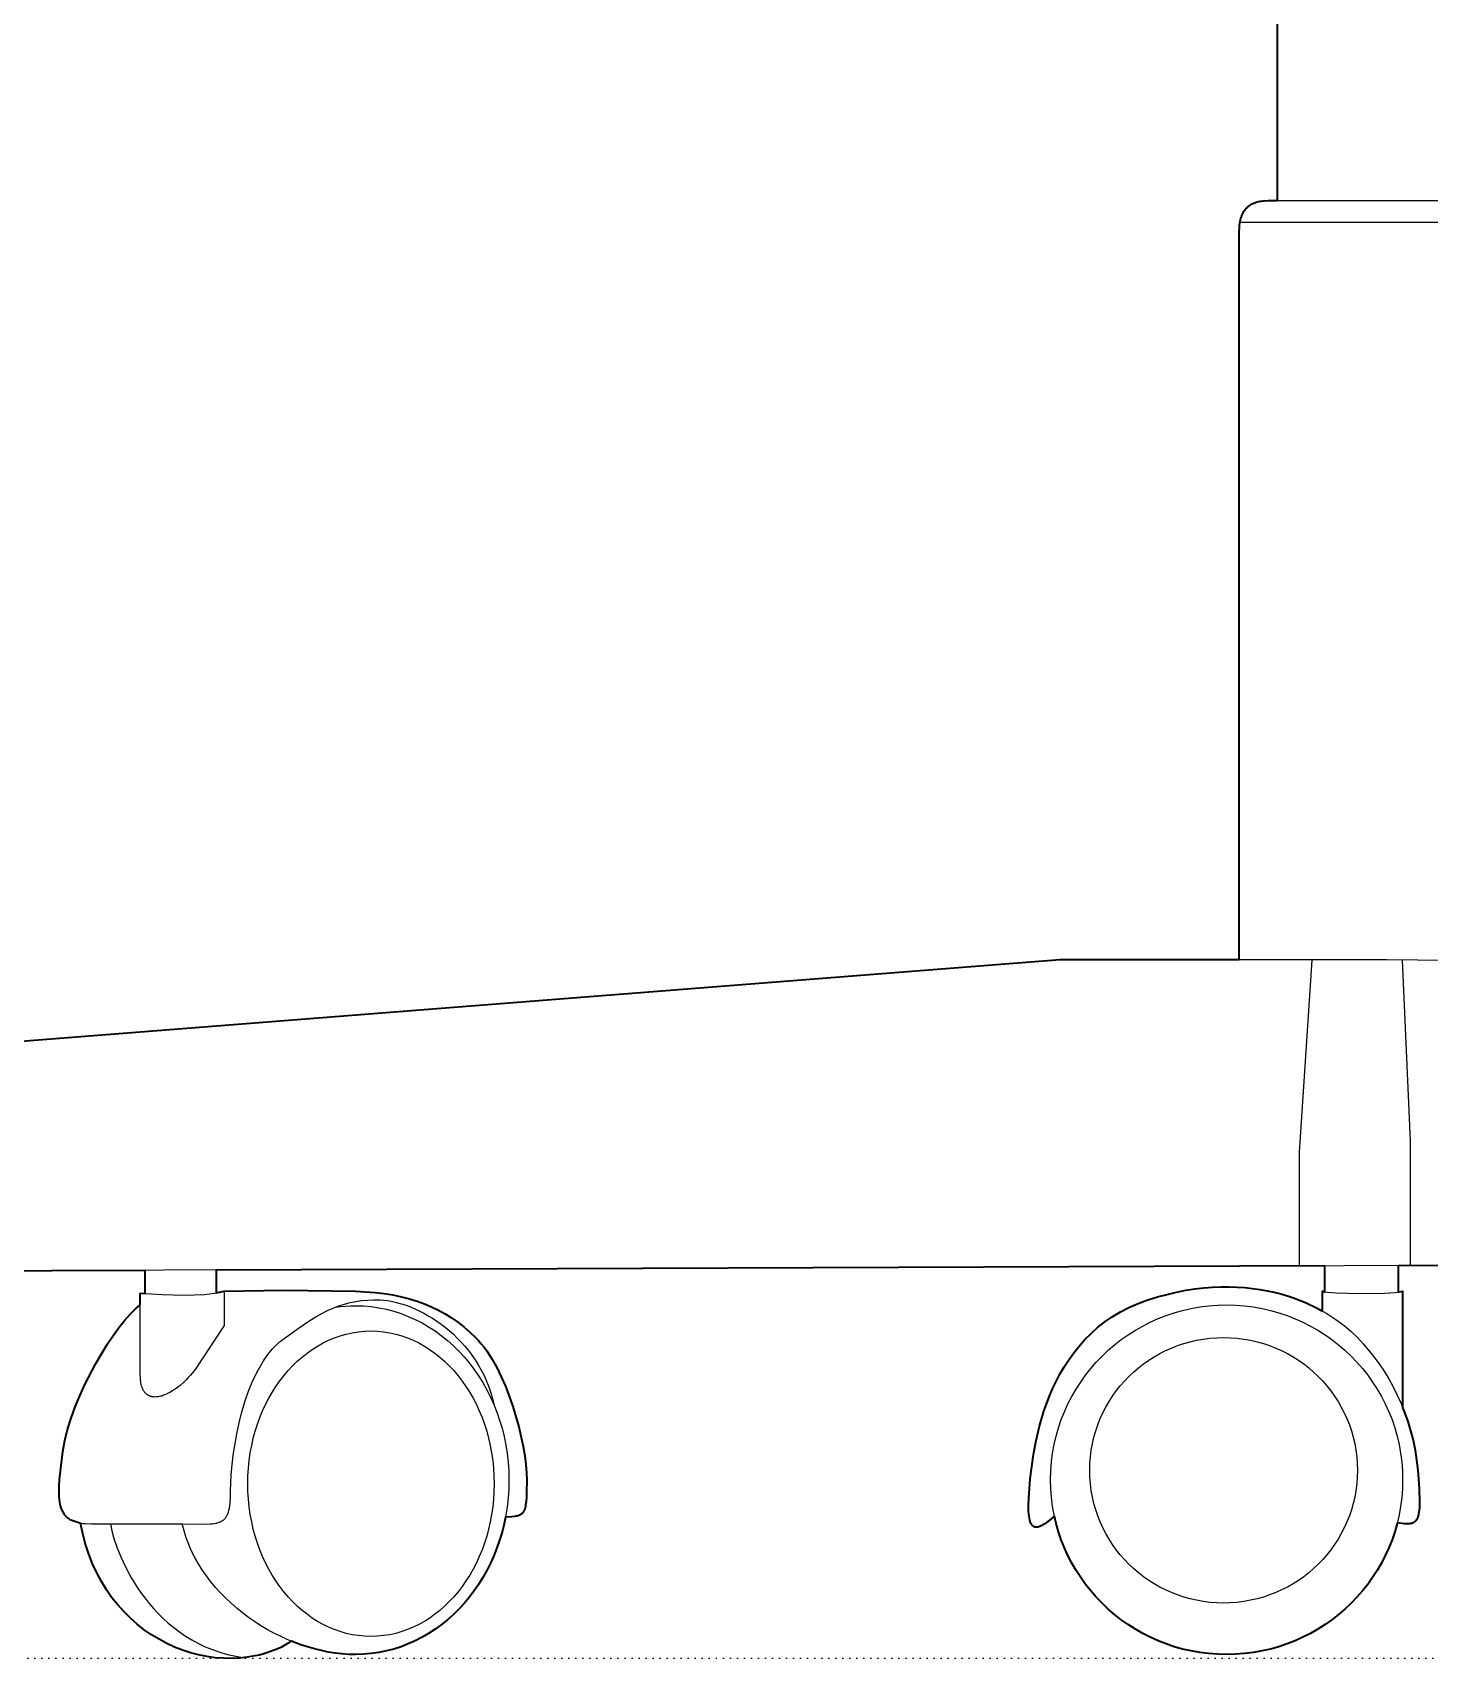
# Model space of a CAD drawing. Header units: millimetres. Extents: x 0 to 1842, y -1115 to 1018.
# Drawn here: x 197.6 to 416.4, y -1115.1 to -860.6 of the extents above; entities that cross this region are included whole.
import ezdxf

# ---------------------------------------------------------------- set-up
doc = ezdxf.new("R2010")
doc.units = ezdxf.units.MM
doc.linetypes.add('Dots', pattern=[1, 0, -1])
doc.layers.add('Blocks', color=7, linetype='Continuous')
for name, color, linetype, lineweight, true_color in [('Blocks$Inner', 7, 'Continuous', 25, 0x007f00), ('Blocks$Outline', 7, 'Continuous', 35, 0xff3f3f), ('Groud', 7, 'Dots', 25, 0x243775)]:
    doc.layers.add(name, color=color, linetype=linetype, lineweight=lineweight, true_color=true_color)

# ---------------------------------------------------------------- blocks, each defined once
blk = doc.blocks.new('Oxford High Office Chair Back')
at = {"layer": 'Blocks$Inner'}
for p, q in [((316.64, 86.53), (316.64, 200.58)), ((145.29, 34.25), (145.29, 37.88)), ((156.41, 34.36), (156.41, 37.92)), ((329.68, 31.48), (329.68, 34.61)), ((342.22, 34.61), (342.22, 16.41)), ((201.73, -0.75), (202.73, -0.68)), ((287.69, -0.58), (286.87, -1.26))]:
    blk.add_line(p, q, dxfattribs=at)
for points in [[(322.6, 302.01), (322.6, 205.31)], [(316.64, 200.58), (316.65, 200.9), (316.66, 201.2), (316.69, 201.5), (316.72, 201.78), (316.77, 202.05), (316.82, 202.31), (316.88, 202.55), (316.96, 202.79), (317.04, 203.01), (317.13, 203.22), (317.23, 203.42), (317.34, 203.6), (317.39, 203.69), (317.45, 203.78), (317.58, 203.95), (317.71, 204.1), (317.78, 204.18), (317.85, 204.25), (318, 204.38), (318.16, 204.51), (318.32, 204.62), (318.5, 204.73), (318.68, 204.83), (318.86, 204.91), (319.06, 204.99), (319.26, 205.06), (319.47, 205.12), (319.68, 205.17), (319.91, 205.21), (320.13, 205.25), (320.37, 205.27), (320.61, 205.29), (321.11, 205.31), (351.16, 205.31)], [(316.75, 201.93), (354.77, 201.93)], [(631.41, 39.67), (34.52, 37.48)], [(38.25, 66.86), (288.58, 86.53), (339.74, 86.53), (368.79, 86.22)], [(326.08, 38.55), (326.08, 56.4), (328.06, 86.45)], [(343.46, 38.62), (343.46, 58.14), (342.22, 86.45)], [(330.05, 34.52), (330.05, 38.57)], [(341.54, 34.49), (341.54, 38.61)], [(144.54, 32.47), (144.18, 32.18), (143.8, 31.85), (143.41, 31.47), (143, 31.05), (142.15, 30.09), (141.26, 28.97), (140.34, 27.72), (139.41, 26.35), (137.58, 23.32), (135.85, 19.99), (135.07, 18.26), (134.35, 16.5), (133.71, 14.73), (133.17, 12.97), (132.74, 11.23), (132.43, 9.52), (132.03, 6.47), (131.91, 5.16), (131.85, 3.98), (131.84, 2.94), (131.86, 2.46), (131.9, 2.02), (131.95, 1.6), (132.02, 1.21), (132.07, 1.03), (132.11, 0.86), (132.16, 0.69), (132.19, 0.6), (132.22, 0.52), (132.28, 0.37), (132.35, 0.22), (132.42, 0.07), (132.5, -0.06), (132.58, -0.2), (132.66, -0.32), (132.75, -0.44), (132.85, -0.55), (132.95, -0.66), (133.01, -0.71), (133.06, -0.76), (133.17, -0.86), (133.29, -0.95), (133.41, -1.04), (133.54, -1.12), (133.68, -1.2), (133.82, -1.27), (133.97, -1.33), (134.12, -1.39), (134.28, -1.45), (134.44, -1.5), (134.61, -1.55), (134.79, -1.59), (135.16, -1.67), (135.55, -1.72), (135.98, -1.76), (136.9, -1.8), (151.12, -1.8), (154.79, -1.84), (155.49, -1.81), (155.81, -1.78), (156.11, -1.74), (156.39, -1.7), (156.45, -1.68), (156.52, -1.67), (156.59, -1.65), (156.65, -1.63), (156.77, -1.6), (156.89, -1.56), (157.01, -1.51), (157.12, -1.46), (157.22, -1.41), (157.33, -1.35), (157.42, -1.29), (157.52, -1.22), (157.61, -1.15), (157.69, -1.07), (157.73, -1.03), (157.77, -0.99), (157.85, -0.9), (157.89, -0.85), (157.93, -0.8), (158, -0.7), (158.06, -0.6), (158.12, -0.48), (158.18, -0.37), (158.24, -0.24), (158.29, -0.11), (158.34, 0.03), (158.43, 0.33), (158.5, 0.67), (158.56, 1.03), (158.61, 1.42), (158.67, 2.32), (158.69, 3.36), (158.72, 4.56), (158.79, 5.91), (159.1, 8.94), (159.65, 12.27), (160.02, 14), (160.46, 15.73), (160.98, 17.44), (161.57, 19.12), (162.24, 20.73), (162.99, 22.26), (163.4, 22.99), (163.83, 23.69), (164.28, 24.35), (164.75, 24.98), (165.25, 25.57), (165.77, 26.12), (166.32, 26.62), (166.6, 26.86), (166.89, 27.08), (169.1, 28.68), (171.11, 30.02), (172.06, 30.6), (172.98, 31.11), (173.87, 31.57), (174.76, 31.97), (175.63, 32.31), (176.51, 32.59), (177.39, 32.83), (178.29, 33.01), (179.21, 33.14), (180.16, 33.22), (181.14, 33.25), (182.16, 33.24), (182.7, 33.21), (183.26, 33.15), (183.84, 33.05), (184.44, 32.92), (185.05, 32.76), (185.68, 32.58), (186.32, 32.35), (186.98, 32.1), (187.64, 31.82), (188.3, 31.51), (188.97, 31.16), (189.64, 30.78), (190.31, 30.38), (190.98, 29.94), (191.64, 29.47), (192.29, 28.97), (192.94, 28.44), (193.57, 27.88), (194.19, 27.28), (194.79, 26.66), (195.37, 26), (195.94, 25.32), (196.48, 24.6), (196.99, 23.85), (197.48, 23.07), (197.94, 22.26), (198.37, 21.42), (198.76, 20.55), (199.12, 19.65), (199.44, 18.71), (199.72, 17.75), (199.96, 16.76)], [(202.73, -0.68), (203.14, -0.64), (203.33, -0.61), (203.51, -0.58), (203.67, -0.54), (203.71, -0.53), (203.75, -0.51), (203.75, -0.51), (203.75, -0.51), (203.75, -0.51), (203.76, -0.51), (203.76, -0.51), (203.76, -0.51), (203.76, -0.51), (203.77, -0.51), (203.77, -0.51), (203.77, -0.51), (203.77, -0.51), (203.78, -0.51), (203.78, -0.5), (203.78, -0.5), (203.78, -0.5), (203.78, -0.5), (203.82, -0.49), (203.89, -0.46), (203.93, -0.45), (203.93, -0.44), (203.93, -0.44), (203.93, -0.44), (203.94, -0.44), (203.94, -0.44), (203.94, -0.44), (203.94, -0.44), (203.95, -0.44), (203.95, -0.44), (203.95, -0.44), (203.95, -0.44), (203.95, -0.43), (203.96, -0.43), (203.96, -0.43), (203.96, -0.43), (203.96, -0.43), (204.03, -0.4), (204.09, -0.36), (204.15, -0.32), (204.21, -0.28), (204.27, -0.23), (204.32, -0.19), (204.32, -0.18), (204.33, -0.18), (204.33, -0.18), (204.33, -0.18), (204.33, -0.18), (204.33, -0.18), (204.33, -0.18), (204.34, -0.17), (204.34, -0.17), (204.34, -0.17), (204.34, -0.17), (204.34, -0.17), (204.34, -0.17), (204.35, -0.16), (204.35, -0.16), (204.35, -0.16), (204.37, -0.13), (204.38, -0.13), (204.38, -0.13), (204.38, -0.13), (204.38, -0.13), (204.38, -0.12), (204.38, -0.12), (204.39, -0.12), (204.39, -0.12), (204.39, -0.12), (204.39, -0.12), (204.39, -0.11), (204.39, -0.11), (204.39, -0.11), (204.4, -0.11), (204.4, -0.11), (204.4, -0.11), (204.42, -0.08), (204.47, -0.02), (204.47, -0.02), (204.47, -0.01), (204.47, -0.01), (204.48, -0.01), (204.48, 0), (204.48, 0), (204.48, 0), (204.49, 0), (204.49, 0.01), (204.49, 0.01), (204.49, 0.01), (204.49, 0.01), (204.49, 0.01), (204.51, 0.05), (204.56, 0.11), (204.6, 0.19), (204.64, 0.26), (204.67, 0.34), (204.71, 0.43), (204.74, 0.52), (204.77, 0.61), (204.8, 0.72), (204.85, 0.93), (204.89, 1.17), (204.97, 1.72), (205.02, 2.37), (205.05, 3.14), (205.07, 5.04), (205.03, 6.19), (204.93, 7.47), (204.75, 8.84), (204.5, 10.3), (203.81, 13.39), (202.88, 16.58), (202.33, 18.17), (201.72, 19.73), (201.07, 21.23), (200.36, 22.67), (199.6, 24.02), (198.8, 25.26), (198.38, 25.84), (197.95, 26.38), (197.51, 26.89), (197.06, 27.35), (196.15, 28.22), (195.22, 29.02), (194.26, 29.77), (193.28, 30.46), (192.28, 31.09), (191.24, 31.66), (190.17, 32.19), (189.05, 32.65), (187.9, 33.07), (186.69, 33.44), (185.43, 33.75), (184.12, 34.02), (182.75, 34.23), (181.32, 34.41), (178.25, 34.61), (167.01, 34.79), (157.7, 34.61)], [(286.87, -1.26), (286.47, -1.57), (286.08, -1.84), (285.89, -1.96), (285.71, -2.07), (285.53, -2.15), (285.52, -2.16), (285.52, -2.16), (285.51, -2.16), (285.51, -2.16), (285.51, -2.17), (285.5, -2.17), (285.5, -2.17), (285.5, -2.17), (285.5, -2.17), (285.48, -2.18), (285.44, -2.19), (285.4, -2.21), (285.35, -2.23), (285.27, -2.26), (285.19, -2.28), (285.1, -2.3), (285.1, -2.3), (285.1, -2.3), (285.1, -2.3), (285.09, -2.3), (285.09, -2.3), (285.09, -2.3), (285.09, -2.3), (285.08, -2.31), (285.08, -2.31), (285.08, -2.31), (285.08, -2.31), (285.07, -2.31), (285.07, -2.31), (285.07, -2.31), (285.07, -2.31), (285.06, -2.31), (285.02, -2.32), (284.98, -2.32), (284.98, -2.32), (284.98, -2.32), (284.98, -2.32), (284.97, -2.32), (284.97, -2.32), (284.97, -2.32), (284.97, -2.32), (284.96, -2.32), (284.96, -2.32), (284.96, -2.32), (284.96, -2.32), (284.95, -2.32), (284.95, -2.32), (284.95, -2.32), (284.95, -2.32), (284.94, -2.32), (284.94, -2.32), (284.94, -2.32), (284.94, -2.33), (284.93, -2.33), (284.93, -2.33), (284.93, -2.33), (284.93, -2.33), (284.92, -2.33), (284.92, -2.33), (284.92, -2.33), (284.92, -2.33), (284.91, -2.33), (284.91, -2.33), (284.91, -2.33), (284.91, -2.33), (284.91, -2.33), (284.9, -2.33), (284.89, -2.33), (284.89, -2.33), (284.89, -2.33), (284.89, -2.33), (284.88, -2.33), (284.88, -2.33), (284.88, -2.33), (284.88, -2.33), (284.87, -2.33), (284.87, -2.33), (284.87, -2.33), (284.87, -2.33), (284.86, -2.33), (284.86, -2.33), (284.86, -2.33), (284.86, -2.33), (284.85, -2.33), (284.85, -2.33), (284.85, -2.33), (284.85, -2.33), (284.84, -2.33), (284.84, -2.33), (284.83, -2.33), (284.83, -2.33), (284.83, -2.33), (284.83, -2.33), (284.82, -2.33), (284.82, -2.33), (284.82, -2.33), (284.82, -2.33), (284.81, -2.33), (284.81, -2.33), (284.81, -2.33), (284.81, -2.33), (284.81, -2.33), (284.8, -2.33), (284.8, -2.33), (284.8, -2.33), (284.8, -2.33), (284.79, -2.33), (284.79, -2.33), (284.75, -2.32), (284.75, -2.32), (284.75, -2.32), (284.75, -2.32), (284.75, -2.32), (284.74, -2.32), (284.74, -2.32), (284.74, -2.32), (284.74, -2.32), (284.73, -2.32), (284.73, -2.32), (284.73, -2.32), (284.73, -2.32), (284.72, -2.32), (284.72, -2.32), (284.72, -2.32), (284.72, -2.32), (284.68, -2.31), (284.65, -2.3), (284.63, -2.3), (284.63, -2.3), (284.62, -2.3), (284.62, -2.3), (284.62, -2.3), (284.62, -2.3), (284.61, -2.29), (284.61, -2.29), (284.61, -2.29), (284.58, -2.28), (284.57, -2.28), (284.57, -2.28), (284.57, -2.28), (284.57, -2.28), (284.57, -2.28), (284.56, -2.28), (284.56, -2.28), (284.56, -2.28), (284.54, -2.27), (284.51, -2.26), (284.51, -2.25), (284.5, -2.25), (284.5, -2.25), (284.5, -2.25), (284.5, -2.25), (284.5, -2.25), (284.49, -2.25), (284.49, -2.25), (284.49, -2.25), (284.49, -2.25), (284.49, -2.24), (284.48, -2.24), (284.48, -2.24), (284.48, -2.24), (284.48, -2.24), (284.48, -2.24), (284.46, -2.23), (284.46, -2.23), (284.45, -2.23), (284.45, -2.23), (284.45, -2.23), (284.45, -2.22), (284.45, -2.22), (284.44, -2.22), (284.44, -2.22), (284.41, -2.2), (284.41, -2.2), (284.41, -2.2), (284.4, -2.2), (284.4, -2.2), (284.4, -2.2), (284.4, -2.19), (284.4, -2.19), (284.39, -2.19), (284.39, -2.19), (284.39, -2.19), (284.39, -2.19), (284.39, -2.19), (284.38, -2.18), (284.38, -2.18), (284.38, -2.18), (284.38, -2.18), (284.35, -2.16), (284.32, -2.13), (284.29, -2.11), (284.27, -2.09), (284.27, -2.09), (284.27, -2.09), (284.27, -2.09), (284.27, -2.08), (284.26, -2.08), (284.23, -2.05), (284.23, -2.04), (284.23, -2.04), (284.22, -2.04), (284.22, -2.04), (284.22, -2.04), (284.22, -2.03), (284.22, -2.03), (284.21, -2.03), (284.2, -2.01), (284.17, -1.98), (284.17, -1.98), (284.17, -1.98), (284.17, -1.97), (284.17, -1.97), (284.16, -1.97), (284.16, -1.97), (284.16, -1.96), (284.16, -1.96), (284.15, -1.94), (284.12, -1.91), (284.12, -1.9), (284.12, -1.9), (284.12, -1.9), (284.11, -1.9), (284.11, -1.89), (284.11, -1.89), (284.11, -1.89), (284.11, -1.89), (284.11, -1.88), (284.1, -1.88), (284.1, -1.88), (284.1, -1.88), (284.1, -1.87), (284.1, -1.87), (284.1, -1.87), (284.09, -1.87), (284.07, -1.82), (284.04, -1.78), (284.04, -1.78), (284.04, -1.77), (284.04, -1.77), (284.04, -1.77), (284.03, -1.76), (284.02, -1.73), (284, -1.68), (283.97, -1.63), (283.95, -1.58), (283.91, -1.47), (283.87, -1.35), (283.83, -1.22), (283.77, -0.93), (283.72, -0.61), (283.68, -0.24), (283.65, 0.17), (283.63, 1.11), (283.67, 2.24), (283.9, 5.23), (284.41, 9.08), (284.82, 11.24), (285.36, 13.49), (286.05, 15.82), (286.91, 18.16), (287.41, 19.33), (287.96, 20.5), (288.56, 21.64), (289.22, 22.78), (289.93, 23.89), (290.71, 24.97), (291.55, 26.02), (292.45, 27.03), (293.42, 28), (294.46, 28.93), (295.57, 29.8), (296.75, 30.62), (298.02, 31.38), (299.36, 32.07), (300.79, 32.7), (302.3, 33.24), (303.84, 33.72), (305.35, 34.12), (306.83, 34.47), (308.27, 34.75), (309.69, 34.97), (311.08, 35.13), (312.43, 35.24), (313.75, 35.3), (315.04, 35.31), (316.3, 35.27), (317.52, 35.19), (318.72, 35.06), (319.87, 34.9), (321, 34.69), (322.09, 34.45), (323.14, 34.18), (324.17, 33.88), (325.15, 33.55), (327.02, 32.82), (328.75, 32), (330.33, 31.12), (331.76, 30.2), (333.04, 29.25), (334.17, 28.29), (335.14, 27.35), (336.03, 26.4), (336.89, 25.4), (337.73, 24.34), (338.53, 23.24), (339.3, 22.08), (340.03, 20.89), (340.73, 19.64), (341.37, 18.35), (341.98, 17.02), (342.53, 15.64), (343.02, 14.23), (343.46, 12.77), (343.84, 11.28), (344.16, 9.75), (344.4, 8.18), (344.58, 6.58), (344.79, 3.73), (344.86, 1.58), (344.84, 0.75), (344.81, 0.38), (344.77, 0.05), (344.72, -0.24), (344.69, -0.38), (344.66, -0.51), (344.62, -0.63), (344.59, -0.75), (344.57, -0.8), (344.54, -0.85), (344.5, -0.96), (344.45, -1.05), (344.43, -1.09), (344.41, -1.14), (344.35, -1.22), (344.3, -1.29), (344.27, -1.33), (344.24, -1.36), (344.21, -1.39), (344.18, -1.43), (344.15, -1.45), (344.11, -1.48), (344.08, -1.51), (344.04, -1.53), (344.04, -1.54), (344.04, -1.54), (344.04, -1.54), (344.04, -1.54), (344.03, -1.54), (344.03, -1.54), (344.03, -1.55), (344.03, -1.55), (344.01, -1.56), (343.97, -1.58), (343.95, -1.59), (343.95, -1.59), (343.95, -1.6), (343.95, -1.6), (343.95, -1.6), (343.94, -1.6), (343.94, -1.6), (343.94, -1.6), (343.9, -1.62), (343.86, -1.64), (343.82, -1.66), (343.78, -1.68), (343.74, -1.69), (343.65, -1.72), (343.57, -1.74), (343.48, -1.76), (343.38, -1.78), (343.28, -1.79), (343.18, -1.8), (342.97, -1.8), (342.74, -1.8), (342.5, -1.78), (341.38, -1.63)], [(329.68, 34.61), (329.68, 34.61), (329.68, 34.61), (329.68, 34.61), (329.69, 34.61), (329.69, 34.61), (329.69, 34.61), (329.69, 34.61), (329.69, 34.61), (329.7, 34.61), (329.7, 34.61), (329.7, 34.6), (329.7, 34.6), (329.7, 34.6), (329.71, 34.6), (329.71, 34.6), (329.71, 34.6), (329.71, 34.6), (329.71, 34.6), (329.71, 34.6), (329.72, 34.6), (329.72, 34.6), (329.72, 34.6), (329.72, 34.6), (329.72, 34.6), (329.73, 34.6), (329.73, 34.59), (329.73, 34.59), (329.73, 34.59), (329.73, 34.59), (329.74, 34.59), (329.74, 34.59), (329.74, 34.59), (329.78, 34.58), (329.81, 34.57), (329.9, 34.55), (329.99, 34.53), (330.46, 34.46), (331.8, 34.34), (335.48, 34.23), (339.4, 34.3), (341.03, 34.42), (341.69, 34.51), (341.97, 34.56), (342.22, 34.61)], [(175.11, 32.11), (175.88, 32.21), (176.67, 32.28), (177.46, 32.33), (178.25, 32.34), (179.49, 32.3), (180.71, 32.2), (181.91, 32.03), (183.09, 31.79), (184.25, 31.48), (185.4, 31.11), (186.51, 30.68), (187.6, 30.19), (188.67, 29.65), (189.7, 29.05), (190.71, 28.39), (191.68, 27.68), (192.63, 26.92), (193.53, 26.11), (194.41, 25.25), (195.24, 24.35), (196.04, 23.4), (196.79, 22.41), (197.5, 21.38), (198.17, 20.3), (198.8, 19.2), (199.38, 18.05), (199.91, 16.88), (200.39, 15.67), (200.82, 14.43), (201.2, 13.16), (201.52, 11.86), (201.79, 10.54), (202, 9.2), (202.15, 7.83), (202.25, 6.45), (202.28, 5.04), (202.25, 3.64), (202.15, 2.25), (202, 0.88), (201.79, -0.46), (201.52, -1.78), (201.2, -3.08), (200.82, -4.34), (200.39, -5.58), (199.91, -6.79), (199.38, -7.97), (198.8, -9.11), (198.17, -10.22), (197.5, -11.29), (196.79, -12.32), (196.04, -13.31), (195.24, -14.26), (194.41, -15.17), (193.53, -16.02), (192.63, -16.83), (191.68, -17.59), (190.71, -18.3), (189.7, -18.96), (188.67, -19.56), (187.6, -20.11), (186.51, -20.6), (185.4, -21.03), (184.26, -21.4), (183.09, -21.7), (181.91, -21.94), (180.71, -22.12), (179.49, -22.22), (178.25, -22.26), (177.2, -22.23), (176.13, -22.16), (175.06, -22.03), (173.98, -21.86), (172.9, -21.64), (171.82, -21.38), (170.74, -21.07), (169.67, -20.72), (168.6, -20.32), (167.54, -19.88), (166.49, -19.4), (165.45, -18.89), (164.43, -18.33), (163.43, -17.74), (162.45, -17.11), (161.49, -16.44), (160.56, -15.74), (159.65, -15.01), (158.77, -14.24), (157.93, -13.44), (157.12, -12.62), (156.34, -11.76), (155.61, -10.87), (154.91, -9.96), (154.26, -9.02), (153.66, -8.06), (153.1, -7.07), (152.59, -6.06), (152.14, -5.02), (151.74, -3.97), (151.4, -2.89), (151.12, -1.8)], [(168.26, -20.18), (167.73, -20.5), (167.19, -20.8), (166.64, -21.08), (166.07, -21.34), (165.5, -21.58), (164.92, -21.8), (164.34, -22), (163.74, -22.18), (163.14, -22.33), (162.54, -22.47), (161.31, -22.69), (160.06, -22.82), (158.8, -22.88), (157.52, -22.85), (156.25, -22.75), (154.97, -22.57), (153.69, -22.31), (152.42, -21.97), (151.16, -21.56), (149.92, -21.08), (148.7, -20.51), (147.5, -19.87), (146.32, -19.16), (145.18, -18.38), (144.08, -17.52), (143.02, -16.58), (142, -15.58), (141.03, -14.5), (140.11, -13.36), (139.26, -12.14), (138.46, -10.85), (137.73, -9.49), (137.07, -8.06), (136.48, -6.57), (135.97, -5), (135.54, -3.37), (135.2, -1.67)], [(139.91, -1.83), (139.99, -2.33), (140.11, -2.87), (140.43, -4.1), (140.89, -5.47), (141.48, -6.95), (142.21, -8.52), (143.09, -10.15), (144.11, -11.8), (144.68, -12.63), (145.29, -13.45), (145.94, -14.26), (146.63, -15.06), (147.36, -15.84), (148.13, -16.6), (148.94, -17.34), (149.79, -18.04), (150.69, -18.72), (151.63, -19.36), (152.62, -19.96), (153.65, -20.52), (154.73, -21.03), (155.85, -21.49), (157.02, -21.9), (158.23, -22.25), (159.5, -22.53), (160.81, -22.75)]]:
    blk.add_lwpolyline(points, dxfattribs=at)
for points in [[(157.7, 34.61), (157.7, 29.26), (153.23, 22.54), (152.96, 22.16), (152.68, 21.8), (152.38, 21.44), (152.07, 21.09), (151.75, 20.76), (151.41, 20.43), (150.72, 19.82), (150.36, 19.54), (150, 19.28), (149.64, 19.05), (149.28, 18.83), (148.92, 18.63), (148.56, 18.46), (148.21, 18.32), (148.03, 18.26), (147.86, 18.21), (147.69, 18.16), (147.52, 18.12), (147.35, 18.09), (147.19, 18.07), (147.03, 18.06), (146.87, 18.05), (146.72, 18.06), (146.57, 18.07), (146.42, 18.09), (146.35, 18.1), (146.28, 18.12), (146.24, 18.13), (146.24, 18.13), (146.23, 18.13), (146.23, 18.13), (146.23, 18.13), (146.21, 18.14), (146.17, 18.15), (146.14, 18.16), (146.07, 18.18), (146, 18.21), (145.94, 18.24), (145.87, 18.27), (145.81, 18.3), (145.81, 18.3), (145.8, 18.31), (145.8, 18.31), (145.79, 18.31), (145.79, 18.31), (145.78, 18.32), (145.78, 18.32), (145.75, 18.34), (145.69, 18.38), (145.63, 18.42), (145.57, 18.46), (145.51, 18.51), (145.46, 18.56), (145.4, 18.61), (145.35, 18.66), (145.3, 18.72), (145.28, 18.74), (145.28, 18.74), (145.28, 18.74), (145.28, 18.75), (145.27, 18.75), (145.25, 18.78), (145.22, 18.81), (145.21, 18.83), (145.21, 18.83), (145.2, 18.84), (145.2, 18.84), (145.2, 18.84), (145.15, 18.91), (145.11, 18.98), (145.06, 19.05), (145.02, 19.12), (145, 19.16), (144.98, 19.2), (144.94, 19.28), (144.87, 19.45), (144.8, 19.63), (144.74, 19.82), (144.69, 20.03), (144.64, 20.25), (144.61, 20.48), (144.58, 20.72), (144.56, 20.98), (144.54, 21.54), (144.54, 32.46), (144.54, 34.3), (147.97, 34.09), (151.35, 33.99), (153, 34.02), (154.61, 34.12), (156.18, 34.32), (156.95, 34.45)], [(342.22, 5.1), (342.18, 3.7), (342.08, 2.31), (341.9, 0.94), (341.66, -0.41), (341.35, -1.73), (340.98, -3.03), (340.55, -4.3), (340.05, -5.55), (339.5, -6.76), (338.89, -7.94), (338.23, -9.08), (337.51, -10.19), (336.74, -11.27), (335.93, -12.3), (335.06, -13.29), (334.15, -14.24), (333.19, -15.15), (332.19, -16.01), (331.15, -16.82), (330.07, -17.58), (328.95, -18.3), (327.79, -18.95), (326.6, -19.56), (325.38, -20.11), (324.13, -20.6), (322.85, -21.03), (321.54, -21.4), (320.21, -21.7), (318.85, -21.94), (317.47, -22.12), (316.07, -22.22), (314.65, -22.26), (313.24, -22.22), (311.84, -22.12), (310.46, -21.94), (309.1, -21.7), (307.76, -21.4), (306.46, -21.03), (305.18, -20.6), (303.92, -20.11), (302.7, -19.56), (301.51, -18.95), (300.36, -18.3), (299.24, -17.58), (298.16, -16.82), (297.12, -16.01), (296.12, -15.15), (295.16, -14.24), (294.25, -13.29), (293.38, -12.3), (292.56, -11.27), (291.8, -10.19), (291.08, -9.08), (290.42, -7.94), (289.81, -6.76), (289.25, -5.55), (288.76, -4.3), (288.33, -3.03), (287.96, -1.73), (287.65, -0.41), (287.41, 0.94), (287.23, 2.31), (287.12, 3.7), (287.09, 5.1), (287.12, 6.51), (287.23, 7.9), (287.41, 9.27), (287.65, 10.62), (287.96, 11.94), (288.33, 13.24), (288.76, 14.51), (289.25, 15.75), (289.81, 16.97), (290.42, 18.15), (291.08, 19.29), (291.8, 20.4), (292.56, 21.48), (293.38, 22.51), (294.25, 23.5), (295.16, 24.45), (296.12, 25.36), (297.12, 26.22), (298.16, 27.03), (299.24, 27.79), (300.36, 28.5), (301.51, 29.16), (302.7, 29.77), (303.92, 30.32), (305.18, 30.81), (306.46, 31.24), (307.76, 31.6), (309.1, 31.91), (310.46, 32.15), (311.84, 32.32), (313.24, 32.43), (314.65, 32.47), (316.07, 32.43), (317.47, 32.32), (318.85, 32.15), (320.21, 31.91), (321.54, 31.6), (322.85, 31.24), (324.13, 30.8), (325.38, 30.31), (326.61, 29.77), (327.79, 29.16), (328.95, 28.5), (330.07, 27.79), (331.15, 27.03), (332.19, 26.22), (333.19, 25.36), (334.15, 24.45), (335.06, 23.5), (335.93, 22.51), (336.74, 21.47), (337.51, 20.4), (338.23, 19.29), (338.89, 18.15), (339.5, 16.97), (340.05, 15.75), (340.55, 14.51), (340.98, 13.24), (341.35, 11.94), (341.66, 10.62), (341.9, 9.27), (342.08, 7.9), (342.19, 6.51)], [(199.96, 4.48), (199.93, 3.25), (199.86, 2.04), (199.74, 0.84), (199.57, -0.34), (199.35, -1.49), (199.09, -2.63), (198.79, -3.74), (198.44, -4.82), (198.06, -5.88), (197.63, -6.91), (197.17, -7.91), (196.66, -8.88), (196.13, -9.82), (195.55, -10.72), (194.95, -11.59), (194.31, -12.42), (193.64, -13.21), (192.94, -13.96), (192.21, -14.67), (191.46, -15.34), (190.67, -15.96), (189.87, -16.54), (189.03, -17.07), (188.18, -17.54), (187.3, -17.97), (186.41, -18.35), (185.49, -18.67), (184.56, -18.94), (183.61, -19.15), (182.64, -19.3), (181.66, -19.39), (180.67, -19.42), (179.68, -19.39), (178.7, -19.3), (177.73, -19.15), (176.78, -18.94), (175.85, -18.67), (174.94, -18.35), (174.04, -17.97), (173.16, -17.54), (172.31, -17.07), (171.48, -16.54), (170.67, -15.96), (169.89, -15.34), (169.13, -14.67), (168.4, -13.96), (167.7, -13.21), (167.03, -12.42), (166.4, -11.59), (165.79, -10.72), (165.22, -9.82), (164.68, -8.88), (164.18, -7.91), (163.71, -6.91), (163.29, -5.88), (162.9, -4.82), (162.55, -3.74), (162.25, -2.63), (161.99, -1.49), (161.78, -0.34), (161.61, 0.84), (161.48, 2.04), (161.41, 3.25), (161.38, 4.48), (161.41, 5.71), (161.48, 6.93), (161.61, 8.12), (161.78, 9.3), (161.99, 10.46), (162.25, 11.59), (162.55, 12.7), (162.9, 13.79), (163.29, 14.85), (163.71, 15.88), (164.18, 16.88), (164.68, 17.85), (165.22, 18.78), (165.79, 19.69), (166.39, 20.56), (167.03, 21.39), (167.7, 22.18), (168.4, 22.93), (169.13, 23.64), (169.89, 24.3), (170.67, 24.93), (171.48, 25.5), (172.31, 26.03), (173.16, 26.51), (174.04, 26.94), (174.94, 27.31), (175.85, 27.63), (176.78, 27.9), (177.73, 28.11), (178.7, 28.26), (179.68, 28.36), (180.67, 28.39), (181.66, 28.36), (182.64, 28.26), (183.61, 28.11), (184.56, 27.9), (185.49, 27.63), (186.41, 27.31), (187.3, 26.94), (188.18, 26.51), (189.03, 26.03), (189.86, 25.5), (190.67, 24.93), (191.46, 24.3), (192.21, 23.64), (192.94, 22.93), (193.64, 22.18), (194.31, 21.39), (194.95, 20.55), (195.55, 19.69), (196.13, 18.78), (196.67, 17.85), (197.17, 16.88), (197.63, 15.88), (198.06, 14.85), (198.44, 13.79), (198.79, 12.7), (199.09, 11.59), (199.35, 10.46), (199.57, 9.3), (199.74, 8.12), (199.86, 6.93), (199.93, 5.71)], [(335.14, 6.58), (335.12, 5.51), (335.03, 4.46), (334.9, 3.42), (334.72, 2.39), (334.48, 1.39), (334.2, 0.4), (333.87, -0.56), (333.5, -1.51), (333.08, -2.43), (332.61, -3.32), (332.11, -4.19), (331.56, -5.03), (330.98, -5.85), (330.36, -6.63), (329.7, -7.39), (329, -8.11), (328.27, -8.8), (327.51, -9.45), (326.72, -10.07), (325.9, -10.65), (325.05, -11.19), (324.17, -11.69), (323.27, -12.14), (322.34, -12.56), (321.39, -12.93), (320.41, -13.26), (319.42, -13.54), (318.4, -13.77), (317.37, -13.95), (316.32, -14.09), (315.25, -14.17), (314.18, -14.19), (313.1, -14.17), (312.03, -14.09), (310.98, -13.95), (309.95, -13.77), (308.94, -13.54), (307.94, -13.26), (306.97, -12.93), (306.01, -12.56), (305.09, -12.14), (304.18, -11.69), (303.3, -11.19), (302.45, -10.65), (301.63, -10.07), (300.84, -9.45), (300.08, -8.8), (299.35, -8.11), (298.66, -7.39), (298, -6.63), (297.37, -5.85), (296.79, -5.03), (296.24, -4.19), (295.74, -3.32), (295.28, -2.43), (294.86, -1.51), (294.48, -0.56), (294.15, 0.4), (293.87, 1.39), (293.63, 2.39), (293.45, 3.42), (293.32, 4.46), (293.24, 5.51), (293.21, 6.58), (293.24, 7.65), (293.32, 8.7), (293.45, 9.74), (293.63, 10.77), (293.87, 11.77), (294.15, 12.76), (294.48, 13.72), (294.86, 14.67), (295.28, 15.59), (295.74, 16.48), (296.24, 17.35), (296.79, 18.19), (297.37, 19.01), (298, 19.79), (298.66, 20.55), (299.35, 21.27), (300.08, 21.96), (300.84, 22.61), (301.63, 23.23), (302.45, 23.81), (303.3, 24.35), (304.18, 24.85), (305.09, 25.31), (306.01, 25.72), (306.97, 26.09), (307.94, 26.42), (308.94, 26.7), (309.95, 26.93), (310.98, 27.11), (312.03, 27.25), (313.1, 27.33), (314.18, 27.35), (315.25, 27.33), (316.32, 27.25), (317.37, 27.11), (318.4, 26.93), (319.42, 26.7), (320.41, 26.42), (321.39, 26.09), (322.34, 25.72), (323.27, 25.31), (324.17, 24.85), (325.05, 24.35), (325.9, 23.81), (326.72, 23.23), (327.51, 22.61), (328.27, 21.96), (329, 21.27), (329.7, 20.55), (330.36, 19.79), (330.98, 19.01), (331.56, 18.19), (332.11, 17.35), (332.61, 16.48), (333.08, 15.59), (333.5, 14.67), (333.87, 13.72), (334.2, 12.76), (334.48, 11.77), (334.72, 10.77), (334.9, 9.74), (335.03, 8.7), (335.12, 7.65)]]:
    blk.add_lwpolyline(points, close=True, dxfattribs=at)
at = {"layer": 'Blocks$Outline'}
for points in [[(322.6, 205.31), (322.6, 299.93)], [(316.64, 86.53), (316.64, 200.58), (316.65, 200.9), (316.66, 201.2), (316.69, 201.5), (316.72, 201.78), (316.77, 202.05), (316.82, 202.31), (316.88, 202.55), (316.96, 202.79), (317.04, 203.01), (317.13, 203.22), (317.23, 203.42), (317.34, 203.6), (317.39, 203.69), (317.45, 203.78), (317.58, 203.95), (317.71, 204.1), (317.78, 204.18), (317.85, 204.25), (318, 204.38), (318.16, 204.51), (318.32, 204.62), (318.5, 204.73), (318.68, 204.83), (318.86, 204.91), (319.06, 204.99), (319.26, 205.06), (319.47, 205.12), (319.68, 205.17), (319.91, 205.21), (320.13, 205.25), (320.37, 205.27), (320.61, 205.29), (321.11, 205.31), (322.6, 205.31)], [(38.25, 66.86), (288.58, 86.53), (316.64, 86.53)], [(330.05, 38.56), (156.41, 37.92)], [(330.05, 34.52), (330.05, 38.56)], [(513.19, 39.24), (341.54, 38.61)], [(341.54, 38.61), (341.54, 34.49)], [(145.29, 37.88), (42.83, 37.51)], [(145.29, 34.25), (145.29, 37.88)], [(156.41, 37.92), (156.41, 34.36)], [(144.54, 32.47), (144.54, 34.3), (145.29, 34.25)], [(156.41, 34.36), (156.95, 34.45), (157.7, 34.61)], [(157.7, 34.61), (167.01, 34.79), (178.25, 34.61), (181.32, 34.41), (182.75, 34.23), (184.12, 34.02), (185.43, 33.75), (186.69, 33.44), (187.9, 33.07), (189.05, 32.65), (190.17, 32.19), (191.24, 31.66), (192.28, 31.09), (193.28, 30.46), (194.26, 29.77), (195.22, 29.02), (196.15, 28.22), (197.06, 27.35), (197.51, 26.89), (197.95, 26.38), (198.38, 25.84), (198.8, 25.26), (199.6, 24.02), (200.36, 22.67), (201.07, 21.23), (201.72, 19.73), (202.33, 18.17), (202.88, 16.58), (203.81, 13.39), (204.5, 10.3), (204.75, 8.84), (204.93, 7.47), (205.03, 6.19), (205.07, 5.04), (205.05, 3.14), (205.02, 2.37), (204.97, 1.72), (204.89, 1.17), (204.85, 0.93), (204.8, 0.72), (204.77, 0.61), (204.74, 0.52), (204.71, 0.43), (204.67, 0.34), (204.64, 0.26), (204.6, 0.19), (204.56, 0.11), (204.51, 0.05), (204.49, 0.01), (204.49, 0.01), (204.49, 0.01), (204.49, 0.01), (204.49, 0.01), (204.49, 0), (204.48, 0), (204.48, 0), (204.48, 0), (204.48, -0.01), (204.47, -0.01), (204.47, -0.01), (204.47, -0.02), (204.47, -0.02), (204.42, -0.08), (204.4, -0.11), (204.4, -0.11), (204.4, -0.11), (204.39, -0.11), (204.39, -0.11), (204.39, -0.11), (204.39, -0.12), (204.39, -0.12), (204.39, -0.12), (204.39, -0.12), (204.38, -0.12), (204.38, -0.12), (204.38, -0.13), (204.38, -0.13), (204.38, -0.13), (204.38, -0.13), (204.37, -0.13), (204.35, -0.16), (204.35, -0.16), (204.35, -0.16), (204.34, -0.17), (204.34, -0.17), (204.34, -0.17), (204.34, -0.17), (204.34, -0.17), (204.34, -0.17), (204.33, -0.18), (204.33, -0.18), (204.33, -0.18), (204.33, -0.18), (204.33, -0.18), (204.33, -0.18), (204.32, -0.18), (204.32, -0.19), (204.27, -0.23), (204.21, -0.28), (204.15, -0.32), (204.09, -0.36), (204.03, -0.4), (203.96, -0.43), (203.96, -0.43), (203.96, -0.43), (203.96, -0.43), (203.95, -0.43), (203.95, -0.44), (203.95, -0.44), (203.95, -0.44), (203.95, -0.44), (203.94, -0.44), (203.94, -0.44), (203.94, -0.44), (203.94, -0.44), (203.93, -0.44), (203.93, -0.44), (203.93, -0.44), (203.93, -0.45), (203.89, -0.46), (203.82, -0.49), (203.78, -0.5), (203.78, -0.5), (203.78, -0.5), (203.78, -0.5), (203.78, -0.51), (203.77, -0.51), (203.77, -0.51), (203.77, -0.51), (203.77, -0.51), (203.76, -0.51), (203.76, -0.51), (203.76, -0.51), (203.76, -0.51), (203.75, -0.51), (203.75, -0.51), (203.75, -0.51), (203.75, -0.51), (203.71, -0.53), (203.67, -0.54), (203.51, -0.58), (203.33, -0.61), (203.14, -0.64), (202.73, -0.68), (201.73, -0.75)], [(287.69, -0.58), (286.87, -1.26), (286.47, -1.57), (286.08, -1.84), (285.89, -1.96), (285.71, -2.07), (285.53, -2.15), (285.52, -2.16), (285.52, -2.16), (285.51, -2.16), (285.51, -2.16), (285.51, -2.17), (285.5, -2.17), (285.5, -2.17), (285.5, -2.17), (285.5, -2.17), (285.48, -2.18), (285.44, -2.19), (285.4, -2.21), (285.35, -2.23), (285.27, -2.26), (285.19, -2.28), (285.1, -2.3), (285.1, -2.3), (285.1, -2.3), (285.1, -2.3), (285.09, -2.3), (285.09, -2.3), (285.09, -2.3), (285.09, -2.3), (285.08, -2.31), (285.08, -2.31), (285.08, -2.31), (285.08, -2.31), (285.07, -2.31), (285.07, -2.31), (285.07, -2.31), (285.07, -2.31), (285.06, -2.31), (285.02, -2.32), (284.98, -2.32), (284.98, -2.32), (284.98, -2.32), (284.98, -2.32), (284.97, -2.32), (284.97, -2.32), (284.97, -2.32), (284.97, -2.32), (284.96, -2.32), (284.96, -2.32), (284.96, -2.32), (284.96, -2.32), (284.95, -2.32), (284.95, -2.32), (284.95, -2.32), (284.95, -2.32), (284.94, -2.32), (284.94, -2.32), (284.94, -2.32), (284.94, -2.33), (284.93, -2.33), (284.93, -2.33), (284.93, -2.33), (284.93, -2.33), (284.92, -2.33), (284.92, -2.33), (284.92, -2.33), (284.92, -2.33), (284.91, -2.33), (284.91, -2.33), (284.91, -2.33), (284.91, -2.33), (284.91, -2.33), (284.9, -2.33), (284.89, -2.33), (284.89, -2.33), (284.89, -2.33), (284.89, -2.33), (284.88, -2.33), (284.88, -2.33), (284.88, -2.33), (284.88, -2.33), (284.87, -2.33), (284.87, -2.33), (284.87, -2.33), (284.87, -2.33), (284.86, -2.33), (284.86, -2.33), (284.86, -2.33), (284.86, -2.33), (284.85, -2.33), (284.85, -2.33), (284.85, -2.33), (284.85, -2.33), (284.84, -2.33), (284.84, -2.33), (284.83, -2.33), (284.83, -2.33), (284.83, -2.33), (284.83, -2.33), (284.82, -2.33), (284.82, -2.33), (284.82, -2.33), (284.82, -2.33), (284.81, -2.33), (284.81, -2.33), (284.81, -2.33), (284.81, -2.33), (284.81, -2.33), (284.8, -2.33), (284.8, -2.33), (284.8, -2.33), (284.8, -2.33), (284.79, -2.33), (284.79, -2.33), (284.75, -2.32), (284.75, -2.32), (284.75, -2.32), (284.75, -2.32), (284.75, -2.32), (284.74, -2.32), (284.74, -2.32), (284.74, -2.32), (284.74, -2.32), (284.73, -2.32), (284.73, -2.32), (284.73, -2.32), (284.73, -2.32), (284.72, -2.32), (284.72, -2.32), (284.72, -2.32), (284.72, -2.32), (284.68, -2.31), (284.65, -2.3), (284.63, -2.3), (284.63, -2.3), (284.62, -2.3), (284.62, -2.3), (284.62, -2.3), (284.62, -2.3), (284.61, -2.29), (284.61, -2.29), (284.61, -2.29), (284.58, -2.28), (284.57, -2.28), (284.57, -2.28), (284.57, -2.28), (284.57, -2.28), (284.57, -2.28), (284.56, -2.28), (284.56, -2.28), (284.56, -2.28), (284.54, -2.27), (284.51, -2.26), (284.51, -2.25), (284.5, -2.25), (284.5, -2.25), (284.5, -2.25), (284.5, -2.25), (284.5, -2.25), (284.49, -2.25), (284.49, -2.25), (284.49, -2.25), (284.49, -2.25), (284.49, -2.24), (284.48, -2.24), (284.48, -2.24), (284.48, -2.24), (284.48, -2.24), (284.48, -2.24), (284.46, -2.23), (284.46, -2.23), (284.45, -2.23), (284.45, -2.23), (284.45, -2.23), (284.45, -2.22), (284.45, -2.22), (284.44, -2.22), (284.44, -2.22), (284.41, -2.2), (284.41, -2.2), (284.41, -2.2), (284.4, -2.2), (284.4, -2.2), (284.4, -2.2), (284.4, -2.19), (284.4, -2.19), (284.39, -2.19), (284.39, -2.19), (284.39, -2.19), (284.39, -2.19), (284.39, -2.19), (284.38, -2.18), (284.38, -2.18), (284.38, -2.18), (284.38, -2.18), (284.35, -2.16), (284.32, -2.13), (284.29, -2.11), (284.27, -2.09), (284.27, -2.09), (284.27, -2.09), (284.27, -2.09), (284.27, -2.08), (284.26, -2.08), (284.23, -2.05), (284.23, -2.04), (284.23, -2.04), (284.22, -2.04), (284.22, -2.04), (284.22, -2.04), (284.22, -2.03), (284.22, -2.03), (284.21, -2.03), (284.2, -2.01), (284.17, -1.98), (284.17, -1.98), (284.17, -1.98), (284.17, -1.97), (284.17, -1.97), (284.16, -1.97), (284.16, -1.97), (284.16, -1.96), (284.16, -1.96), (284.15, -1.94), (284.12, -1.91), (284.12, -1.9), (284.12, -1.9), (284.12, -1.9), (284.11, -1.9), (284.11, -1.89), (284.11, -1.89), (284.11, -1.89), (284.11, -1.89), (284.11, -1.88), (284.1, -1.88), (284.1, -1.88), (284.1, -1.88), (284.1, -1.87), (284.1, -1.87), (284.1, -1.87), (284.09, -1.87), (284.07, -1.82), (284.04, -1.78), (284.04, -1.78), (284.04, -1.77), (284.04, -1.77), (284.04, -1.77), (284.03, -1.76), (284.02, -1.73), (284, -1.68), (283.97, -1.63), (283.95, -1.58), (283.91, -1.47), (283.87, -1.35), (283.83, -1.22), (283.77, -0.93), (283.72, -0.61), (283.68, -0.24), (283.65, 0.17), (283.63, 1.11), (283.67, 2.24), (283.9, 5.23), (284.41, 9.08), (284.82, 11.24), (285.36, 13.49), (286.05, 15.82), (286.91, 18.16), (287.41, 19.33), (287.96, 20.5), (288.56, 21.64), (289.22, 22.78), (289.93, 23.89), (290.71, 24.97), (291.55, 26.02), (292.45, 27.03), (293.42, 28), (294.46, 28.93), (295.57, 29.8), (296.75, 30.62), (298.02, 31.38), (299.36, 32.07), (300.79, 32.7), (302.3, 33.24), (303.84, 33.72), (305.35, 34.12), (306.83, 34.47), (308.27, 34.75), (309.69, 34.97), (311.08, 35.13), (312.43, 35.24), (313.75, 35.3), (315.04, 35.31), (316.3, 35.27), (317.52, 35.19), (318.72, 35.06), (319.87, 34.9), (321, 34.69), (322.09, 34.45), (323.14, 34.18), (324.17, 33.88), (325.15, 33.55), (327.02, 32.82), (328.75, 32), (329.68, 31.48)], [(329.68, 31.48), (329.68, 34.61), (329.68, 34.61), (329.68, 34.61), (329.68, 34.61), (329.69, 34.61), (329.69, 34.61), (329.69, 34.61), (329.69, 34.61), (329.69, 34.61), (329.7, 34.61), (329.7, 34.61), (329.7, 34.6), (329.7, 34.6), (329.7, 34.6), (329.71, 34.6), (329.71, 34.6), (329.71, 34.6), (329.71, 34.6), (329.71, 34.6), (329.71, 34.6), (329.72, 34.6), (329.72, 34.6), (329.72, 34.6), (329.72, 34.6), (329.72, 34.6), (329.73, 34.6), (329.73, 34.59), (329.73, 34.59), (329.73, 34.59), (329.73, 34.59), (329.74, 34.59), (329.74, 34.59), (329.74, 34.59), (329.78, 34.58), (329.81, 34.57), (329.9, 34.55), (329.99, 34.53), (330.05, 34.52)], [(341.54, 34.49), (341.69, 34.51), (341.97, 34.56), (342.22, 34.61), (342.22, 16.41)], [(135.2, -1.67), (135.16, -1.67), (134.79, -1.59), (134.61, -1.55), (134.44, -1.5), (134.28, -1.45), (134.12, -1.39), (133.97, -1.33), (133.82, -1.27), (133.68, -1.2), (133.54, -1.12), (133.41, -1.04), (133.29, -0.95), (133.17, -0.86), (133.06, -0.76), (133.01, -0.71), (132.95, -0.66), (132.85, -0.55), (132.75, -0.44), (132.66, -0.32), (132.58, -0.2), (132.5, -0.06), (132.42, 0.07), (132.35, 0.22), (132.28, 0.37), (132.22, 0.52), (132.19, 0.6), (132.16, 0.69), (132.11, 0.86), (132.07, 1.03), (132.02, 1.21), (131.95, 1.6), (131.9, 2.02), (131.86, 2.46), (131.84, 2.94), (131.85, 3.98), (131.91, 5.16), (132.03, 6.47), (132.43, 9.52), (132.74, 11.23), (133.17, 12.97), (133.71, 14.73), (134.35, 16.5), (135.07, 18.26), (135.85, 19.99), (137.58, 23.32), (139.41, 26.35), (140.34, 27.72), (141.26, 28.97), (142.15, 30.09), (143, 31.05), (143.41, 31.47), (143.8, 31.85), (144.18, 32.18), (144.54, 32.47)], [(342.22, 16.41), (342.53, 15.64), (343.02, 14.23), (343.46, 12.77), (343.84, 11.28), (344.16, 9.75), (344.4, 8.18), (344.58, 6.58), (344.79, 3.73), (344.86, 1.58), (344.84, 0.75), (344.81, 0.38), (344.77, 0.05), (344.72, -0.24), (344.69, -0.38), (344.66, -0.51), (344.62, -0.63), (344.59, -0.75), (344.57, -0.8), (344.54, -0.85), (344.5, -0.96), (344.45, -1.05), (344.43, -1.09), (344.41, -1.14), (344.35, -1.22), (344.3, -1.29), (344.27, -1.33), (344.24, -1.36), (344.21, -1.39), (344.18, -1.43), (344.15, -1.45), (344.11, -1.48), (344.08, -1.51), (344.04, -1.53), (344.04, -1.54), (344.04, -1.54), (344.04, -1.54), (344.04, -1.54), (344.03, -1.54), (344.03, -1.54), (344.03, -1.55), (344.03, -1.55), (344.01, -1.56), (343.97, -1.58), (343.95, -1.59), (343.95, -1.59), (343.95, -1.6), (343.95, -1.6), (343.95, -1.6), (343.94, -1.6), (343.94, -1.6), (343.94, -1.6), (343.9, -1.62), (343.86, -1.64), (343.82, -1.66), (343.78, -1.68), (343.74, -1.69), (343.65, -1.72), (343.57, -1.74), (343.48, -1.76), (343.38, -1.78), (343.28, -1.79), (343.18, -1.8), (342.97, -1.8), (342.74, -1.8), (342.5, -1.78), (341.38, -1.63)], [(168.26, -20.18), (167.73, -20.5), (167.19, -20.8), (166.64, -21.08), (166.07, -21.34), (165.5, -21.58), (164.92, -21.8), (164.34, -22), (163.74, -22.18), (163.14, -22.33), (162.54, -22.47), (161.31, -22.69), (160.06, -22.82), (158.8, -22.88), (157.52, -22.85), (156.25, -22.75), (154.97, -22.57), (153.69, -22.31), (152.42, -21.97), (151.16, -21.56), (149.92, -21.08), (148.7, -20.51), (147.5, -19.87), (146.32, -19.16), (145.18, -18.38), (144.08, -17.52), (143.02, -16.58), (142, -15.58), (141.03, -14.5), (140.11, -13.36), (139.26, -12.14), (138.46, -10.85), (137.73, -9.49), (137.07, -8.06), (136.48, -6.57), (135.97, -5), (135.54, -3.37), (135.2, -1.67)], [(201.73, -0.75), (201.52, -1.78), (201.2, -3.08), (200.82, -4.34), (200.39, -5.58), (199.91, -6.79), (199.38, -7.97), (198.8, -9.11), (198.17, -10.22), (197.5, -11.29), (196.79, -12.32), (196.04, -13.31), (195.24, -14.26), (194.41, -15.17), (193.53, -16.02), (192.63, -16.83), (191.68, -17.59), (190.71, -18.3), (189.7, -18.96), (188.67, -19.56), (187.6, -20.11), (186.51, -20.6), (185.4, -21.03), (184.26, -21.4), (183.09, -21.7), (181.91, -21.94), (180.71, -22.12), (179.49, -22.22), (178.25, -22.26), (177.2, -22.23), (176.13, -22.16), (175.06, -22.03), (173.98, -21.86), (172.9, -21.64), (171.82, -21.38), (170.74, -21.07), (169.67, -20.72), (168.6, -20.32), (168.26, -20.18)], [(341.38, -1.63), (341.35, -1.73), (340.98, -3.03), (340.55, -4.3), (340.05, -5.55), (339.5, -6.76), (338.89, -7.94), (338.23, -9.08), (337.51, -10.19), (336.74, -11.27), (335.93, -12.3), (335.06, -13.29), (334.15, -14.24), (333.19, -15.15), (332.19, -16.01), (331.15, -16.82), (330.07, -17.58), (328.95, -18.3), (327.79, -18.95), (326.6, -19.56), (325.38, -20.11), (324.13, -20.6), (322.85, -21.03), (321.54, -21.4), (320.21, -21.7), (318.85, -21.94), (317.47, -22.12), (316.07, -22.22), (314.65, -22.26), (313.24, -22.22), (311.84, -22.12), (310.46, -21.94), (309.1, -21.7), (307.76, -21.4), (306.46, -21.03), (305.18, -20.6), (303.92, -20.11), (302.7, -19.56), (301.51, -18.95), (300.36, -18.3), (299.24, -17.58), (298.16, -16.82), (297.12, -16.01), (296.12, -15.15), (295.16, -14.24), (294.25, -13.29), (293.38, -12.3), (292.56, -11.27), (291.8, -10.19), (291.08, -9.08), (290.42, -7.94), (289.81, -6.76), (289.25, -5.55), (288.76, -4.3), (288.33, -3.03), (287.96, -1.73), (287.69, -0.58)]]:
    blk.add_lwpolyline(points, dxfattribs=at)

msp = doc.modelspace()

# ---------------------------------------------------------------- linework, layer by layer
at = {"layer": 'Groud'}
msp.add_lwpolyline([(0, -1115.03), (814.04, -1115.03)], dxfattribs=at)

# ---------------------------------------------------------------- block references
at = {"layer": 'Blocks'}
msp.add_blockref('Oxford High Office Chair Back', (69.95, -1092.18), dxfattribs=at)

doc.saveas('drawing.dxf')
